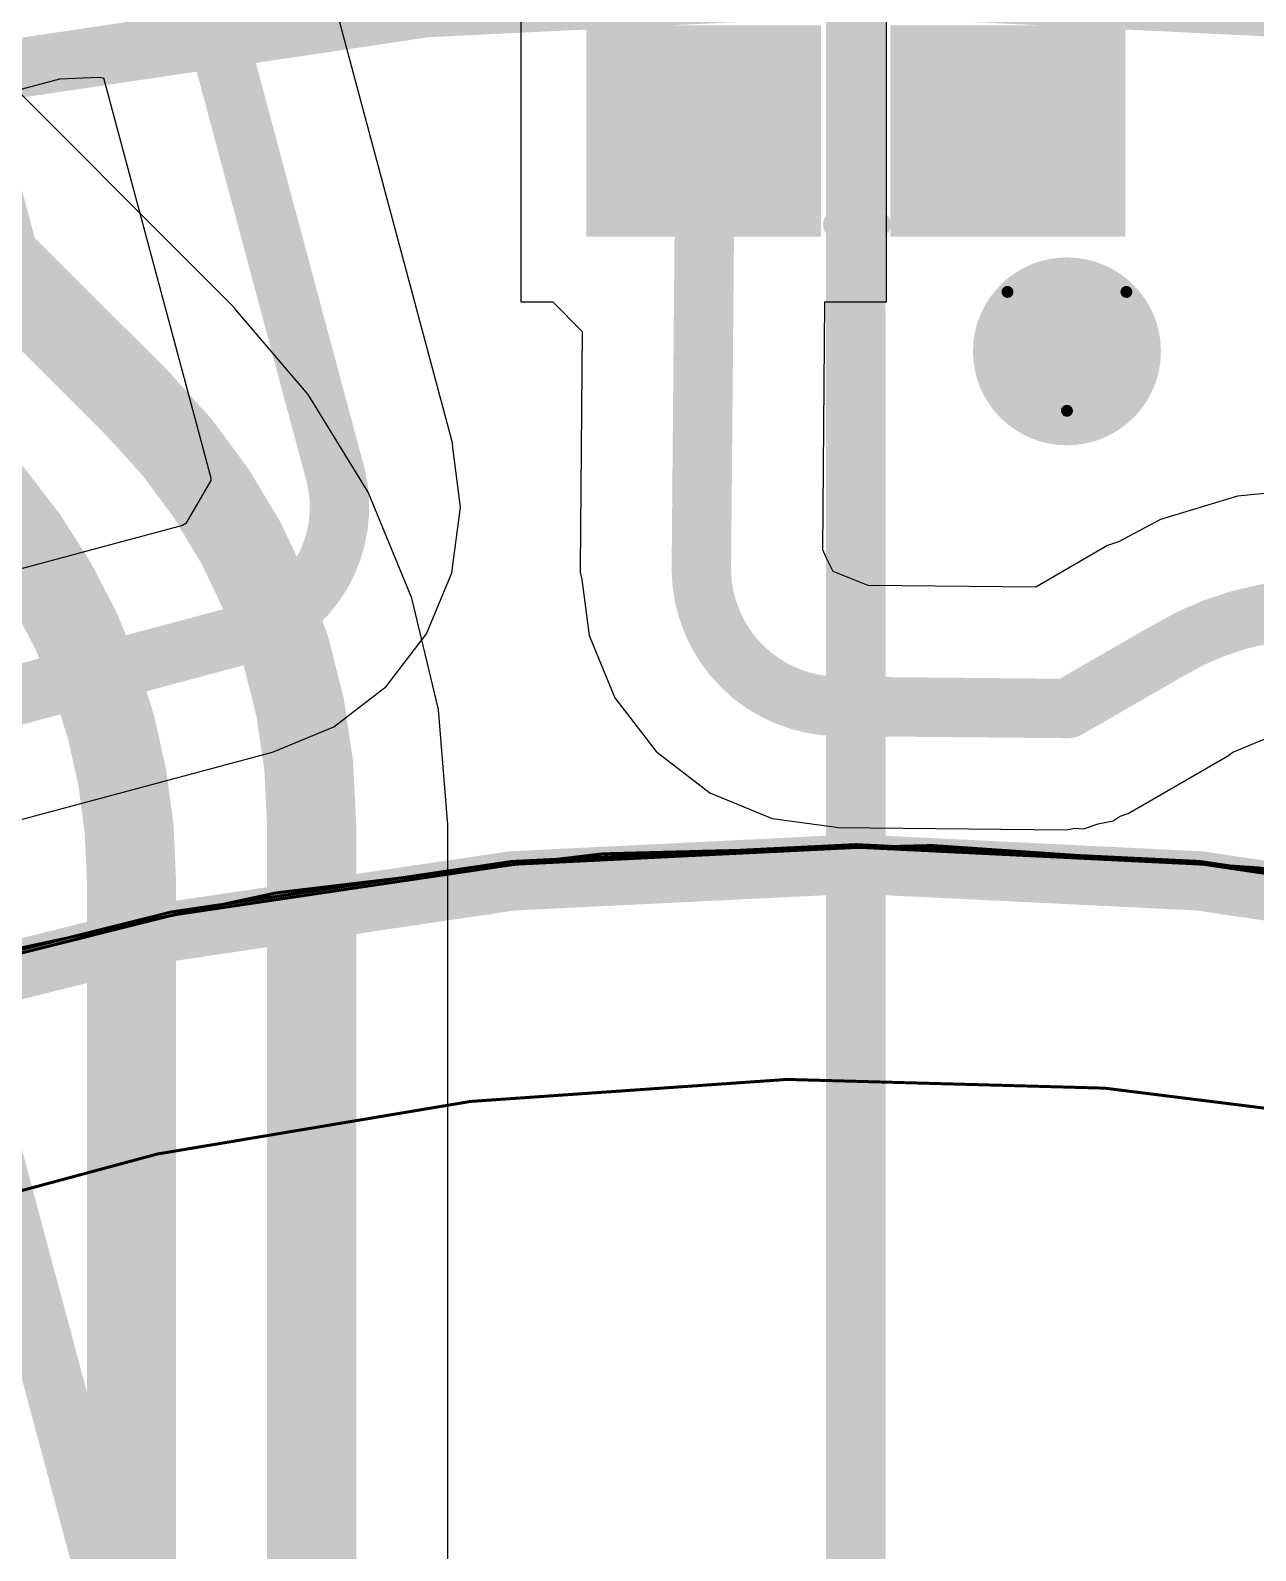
# Model space of a CAD drawing. Header units: inches. Extents: x -7 to 348, y -14 to 159.
# Drawn here: x 32.28 to 37.52, y 31.53 to 38.03 of the extents above; entities that cross this region are included whole.
import ezdxf

# ---------------------------------------------------------------- set-up
doc = ezdxf.new("R2010")
doc.units = ezdxf.units.IN
for name, color, linetype in [('Bottom Layer', 5, 'Continuous'), ('Bottom Solder', 6, 'Continuous'), ('Dimension', 6, 'Continuous'), ('Drill Drawing', 1, 'Continuous'), ('Fabrication', 76, 'Continuous'), ('Mechanical 4', 56, 'Continuous'), ('Top Layer', 1, 'Continuous'), ('Top Overlay', 2, 'Continuous'), ('Top Paste', 8, 'Continuous'), ('Top Solder', 216, 'Continuous'), ('Via Holes', 16, 'Continuous')]:
    doc.layers.add(name, color=color, linetype=linetype)

msp = doc.modelspace()

# ---------------------------------------------------------------- hatches: boundary and pattern name
at = {"layer": 'Bottom Layer'}
h = msp.add_hatch(color=5, dxfattribs=at)
edge = h.paths.add_edge_path()
edge.add_arc((36.71278662, 36.65796072), 0.2999994, 0, 360)
at = {"layer": 'Bottom Solder'}
h = msp.add_hatch(color=6, dxfattribs=at)
edge = h.paths.add_edge_path()
edge.add_arc((36.71278662, 36.65796072), 0.4015993999999999, 0, 360)
at = {"layer": 'Top Layer'}
for points in [[(35.56033909, 37.24999280999999), (34.76033815, 37.24999280999999), (34.76033815, 37.94999395), (35.56033909, 37.94999395)], [(36.86033648999999, 37.25000043), (36.06033555, 37.25000043), (36.06033555, 37.95000157), (36.86033648999999, 37.95000157)]]:
    msp.add_hatch(color=1, dxfattribs=at).paths.add_polyline_path(points)
h = msp.add_hatch(color=1, dxfattribs=at)
edge = h.paths.add_edge_path()
edge.add_arc((36.71278662, 36.65796072), 0.2999994, 0, 360)
at = {"layer": 'Top Paste'}
for points in [[(35.56033909, 37.24999280999999), (34.76033815, 37.24999280999999), (34.76033815, 37.94999395), (35.56033909, 37.94999395)], [(36.86033648999999, 37.25000043), (36.06033555, 37.25000043), (36.06033555, 37.95000157), (36.86033648999999, 37.95000157)]]:
    msp.add_hatch(color=8, dxfattribs=at).paths.add_polyline_path(points)
at = {"layer": 'Top Solder'}
for points in [[(35.66193909, 37.14839281), (34.65873815, 37.14839281), (34.65873815, 38.05159395), (35.66193909, 38.05159395)], [(36.96193649, 37.14840043), (35.95873554999999, 37.14840043), (35.95873554999999, 38.05160157), (36.96193649, 38.05160157)], [(32.37813787674688, 36.86093326093851), (31.40912017984342, 36.60128575160176), (31.17535452325311, 37.47371105906149), (32.14437222015658, 37.73335856839824)]]:
    msp.add_hatch(color=216, dxfattribs=at).paths.add_polyline_path(points)
at = {"layer": 'Via Holes'}
h = msp.add_hatch(color=7, dxfattribs=at)
edge = h.paths.add_edge_path()
edge.add_arc((36.71278662, 36.65796072), 0.1499997, 0, 360)

# ---------------------------------------------------------------- linework, layer by layer
at = {"layer": 'Bottom Layer'}
for p, q in [((33.02775462, 36.97269974), (26.00831222, 43.99213959999999)), ((33.15347446, 36.84698498), (33.02775462, 36.97269974)), ((33.15348208, 36.84697736), (33.15347446, 36.84698498)), ((33.15347953999999, 36.84697482), (33.15348208, 36.84697736)), ((33.16090141999999, 36.8358674), (33.15347953999999, 36.84697482)), ((33.47043852, 36.47344495999999), (33.16090141999999, 36.8358674)), ((33.72633844, 36.05585626), (33.47043852, 36.47344495999999)), ((33.9137625, 35.60337558), (33.72633844, 36.05585626)), ((34.02809552, 35.12714844), (33.9137625, 35.60337558)), ((34.0654894, 34.65199572), (34.02809552, 35.12714844)), ((34.06809544, 34.63889694), (34.0654894, 34.65199572)), ((34.06809544, 22.3100773), (34.06809544, 34.63889694))]:
    msp.add_line(p, q, dxfattribs=at)
at = {"layer": 'Bottom Layer', "const_width": 0.3809999999999999}
for points in [[(25.59628358, 43.58011096), (32.7414509, 36.43494618)], [(33.48539912, 22.3100773), (33.48539912, 34.63889694)], [(32.71558608, 20.86392576), (32.71558608, 34.39270998)]]:
    msp.add_lwpolyline(points, dxfattribs=at)
for points in [[(32.7414509, 36.43494871999999, -0.198912367379658), (33.48539912, 34.63889694)], [(31.97163786, 36.18876176, -0.198912367379658), (32.71558608, 34.39270998)]]:
    msp.add_lwpolyline(points, format="xyb", dxfattribs=at)
at = {"layer": 'Bottom Layer', "const_width": 0.1905}
for points in [[(32.6462009, 36.43494871999999, 1), (32.8367009, 36.43494871999999, 1)], [(32.6462009, 36.43494618, 1), (32.8367009, 36.43494618, 1)], [(33.39014912, 34.63889694, 1), (33.58064912, 34.63889694, 1)], [(33.39014912, 34.63889694, 1), (33.58064912, 34.63889694, 1)], [(32.62033608, 34.39270998, 1), (32.81083607999999, 34.39270998, 1)], [(32.62033608, 34.39270998, 1), (32.81083607999999, 34.39270998, 1)]]:
    msp.add_lwpolyline(points, format="xyb", close=True, dxfattribs=at)
at = {"layer": 'Dimension', "const_width": 0.254}
for points in [[(35.81033478, 46.4669251), (35.81100533999999, -6.45006076)], [(28.9792664, 44.95406808), (42.67583794, -6.1596397)]]:
    msp.add_lwpolyline(points, dxfattribs=at)
for points in [[(58.31000022, 19.46699942, 1), (13.30999878, 19.46699942, 1)], [(54.56033537999999, 19.46692576, 1), (17.06033418, 19.46692576, 1)]]:
    msp.add_lwpolyline(points, format="xyb", close=True, dxfattribs=at)
at = {"layer": 'Drill Drawing', "const_width": 0.0508}
for points in [[(36.45878662, 36.91196072), (36.96678662, 36.91196072)], [(36.45878662, 36.91196072), (36.71278662, 36.40396071999999)], [(36.71278662, 36.40396071999999), (36.96678662, 36.91196072)]]:
    msp.add_lwpolyline(points, dxfattribs=at)
at = {"layer": 'Drill Drawing', "const_width": 0.0254}
for points in [[(36.44608662, 36.91196072, 1), (36.47148662, 36.91196072, 1)], [(36.44608662, 36.91196072, 1), (36.47148662, 36.91196072, 1)], [(36.95408662, 36.91196072, 1), (36.97948662, 36.91196072, 1)], [(36.95408662, 36.91196072, 1), (36.97948662, 36.91196072, 1)], [(36.70008661999999, 36.40396071999999, 1), (36.72548662, 36.40396071999999, 1)], [(36.70008661999999, 36.40396071999999, 1), (36.72548662, 36.40396071999999, 1)]]:
    msp.add_lwpolyline(points, format="xyb", close=True, dxfattribs=at)
at = {"layer": 'Fabrication', "const_width": 0.0127}
for points in [[(24.02757196, 36.93219944, -0.191774322206495), (39.20154212, 40.2740495)], [(24.02757196, 36.93219944, -0.191774322206495), (39.20154212, 40.2740495)], [(24.02757196, 36.93219944, -0.191774322206495), (39.20154212, 40.2740495)], [(24.02757196, 36.93219944, -0.191774322206495), (39.20154212, 40.2740495)], [(21.84632156, 25.02614756, -0.3667768951628362), (38.92474816, 34.222817)], [(21.84632156, 25.02614756, -0.3667768951628362), (38.92474816, 34.222817)], [(21.84632156, 25.02614756, -0.3667768951628362), (38.92474816, 34.222817)], [(21.84632156, 25.02614756, -0.3667768951628362), (38.92474816, 34.222817)], [(22.3945323, 23.54997576, -0.4369289405353744), (40.83044412, 32.61877144)], [(22.3945323, 23.54997576, -0.4369289405353744), (40.83044412, 32.61877144)]]:
    msp.add_lwpolyline(points, format="xyb", dxfattribs=at)
at = {"layer": 'Mechanical 4', "const_width": 0.0127}
for points in [[(50.81100582, 19.54995328, 1), (20.81100486, 19.54995328, 1)], [(50.81100582, 19.54995328, 1), (20.81100486, 19.54995328, 1)], [(50.81100582, 19.54995328, 1), (20.81100486, 19.54995328, 1)], [(50.81100582, 19.54995328, 1), (20.81100486, 19.54995328, 1)], [(50.8248031, 19.53848518, 1), (20.82480214, 19.53848518, 1)], [(50.8248031, 19.53848518, 1), (20.82480214, 19.53848518, 1)], [(50.8248031, 19.53848518, 1), (20.82480214, 19.53848518, 1)], [(50.8248031, 19.53848518, 1), (20.82480214, 19.53848518, 1)]]:
    msp.add_lwpolyline(points, format="xyb", close=True, dxfattribs=at)
at = {"layer": 'Top Layer'}
for p, q in [((34.08705908, 36.26711568), (33.54281073999999, 38.29823938)), ((34.37933942, 38.06899929999999), (34.37933942, 36.86899407999999)), ((35.94133782, 36.86899407999999), (35.94133782, 38.06900692)), ((31.32578444, 37.53203314), (32.40974468, 37.8224796)), ((32.40974468, 37.82247706), (32.57630772, 37.82912932)), ((32.40974468, 37.8224796), (32.40974468, 37.82247706)), ((32.57630772, 37.82912932), (32.59678774, 37.82643438)), ((32.59678774, 37.82643438), (33.0547472, 36.1173395)), ((34.37933942, 36.86899407999999), (34.5163648, 36.86899407999999)), ((34.5163648, 36.86899407999999), (34.64154108, 36.74272306)), ((35.66935462, 35.8096312), (35.67858244, 36.86899407999999)), ((35.67858244, 36.86899407999999), (35.94133782, 36.86899407999999)), ((34.64154108, 36.74272306), (34.63423604, 35.90413952)), ((34.08839004, 36.24682869999999), (34.08705908, 36.26711568)), ((34.1218647, 35.99255438), (34.08839004, 36.24682869999999)), ((33.05441954, 36.10608984), (32.94831866, 35.922966)), ((33.0547472, 36.1173395), (33.05441954, 36.10608984)), ((37.78399098, 36.07306476), (37.44130688, 36.03931324)), ((34.08493056, 35.71200375999999), (34.1218647, 35.99255438)), ((37.44130688, 36.03931324), (37.11179014, 35.93935662)), ((37.11179014, 35.93935662), (36.9325652, 35.84355797999999)), ((32.93374413999999, 35.91418268), (29.66376846, 35.03800459999999)), ((32.94831866, 35.922966), (32.93374413999999, 35.91418268)), ((34.63423604, 35.90413952), (34.63270695999999, 35.72894556)), ((35.68442444, 35.77715984), (35.66935462, 35.8096312)), ((36.88563616, 35.8276271), (36.57945948, 35.6508558)), ((36.9325652, 35.84355797999999), (36.88563616, 35.8276271)), ((35.71420593999999, 35.71782798), (35.68442444, 35.77715984)), ((33.9766402, 35.45057172), (34.08493056, 35.71200375999999)), ((34.63270695999999, 35.72894556), (34.63310066, 35.72649954)), ((34.63310066, 35.72649954), (34.63270695999999, 35.72101822)), ((34.63270695999999, 35.72101822), (34.6329, 35.72005301999999)), ((34.6329, 35.72005301999999), (34.63274506, 35.71511779999999)), ((34.63274506, 35.71511779999999), (34.63276792, 35.71354046)), ((34.63276792, 35.71354046), (34.63931096, 35.68295886)), ((34.63931096, 35.68295886), (34.67083236, 35.44353338)), ((35.86385004, 35.65749282), (35.71420593999999, 35.71782798)), ((36.57945948, 35.6508558), (35.86385004, 35.65749282)), ((33.8043774, 35.22607635999999), (33.9766402, 35.45057172)), ((34.67083236, 35.44353338), (34.7814011, 35.1765997)), ((33.57988204, 35.05381356), (33.8043774, 35.22607635999999)), ((34.7814011, 35.1765997), (34.95728848, 34.94737739999999)), ((33.32571186, 34.94853055999999), (33.57988204, 35.05381356)), ((37.42119516, 34.94490344), (37.59619354, 35.01738996)), ((29.93187562, 34.037397), (33.31785564, 34.94465706)), ((33.31785564, 34.94465706), (33.32571186, 34.94853055999999)), ((34.95728848, 34.94737739999999), (35.18651078, 34.77149002)), ((36.97498828, 34.68305738), (37.40358533999999, 34.93050672)), ((37.40358533999999, 34.93050672), (37.4116346, 34.93756538)), ((37.4116346, 34.93756538), (37.42119516, 34.94490344)), ((35.18651078, 34.77149002), (35.45344445999999, 34.66092128)), ((35.45344445999999, 34.66092128), (35.71877794, 34.6259912)), ((36.78361706, 34.61809434), (36.84552702, 34.6391103)), ((36.84552702, 34.6391103), (36.90977886, 34.65127182)), ((36.90977886, 34.65127182), (36.94037316, 34.67130734)), ((36.94037316, 34.67130734), (36.97498828, 34.68305738)), ((35.71877794, 34.6259912), (35.73432782, 34.62274762)), ((35.73432782, 34.62274762), (36.71120928, 34.61368744)), ((36.71120928, 34.61368744), (36.74712742, 34.62048702)), ((36.74712742, 34.62048702), (36.78361706, 34.61809434))]:
    msp.add_line(p, q, dxfattribs=at)
for points, const_width in [([(23.95966252, 38.67549034, -0.538770409587209), (58.0621648, 22.88544064)], 2.032), ([(33.58688736, 36.13309511999999, -0.4113535420624392), (33.18379952, 35.44496594)], 0.254), ([(35.15064344, 35.7225981, -0.0025749652357157), (35.15064344, 35.72442943999999)], 0.254), ([(35.73913096, 35.14067902, -0.4093815859905123), (35.15065868, 35.72102076)], 0.254), ([(37.14460948, 35.37906563999999, -0.2036222772454965), (38.10495299999999, 35.51435112)], 0.254)]:
    msp.add_lwpolyline(points, format="xyb", dxfattribs=dict(at, const_width=const_width))
at = {"layer": 'Top Layer', "const_width": 0.254}
for points in [[(33.04250948, 38.16418072), (33.58675782, 36.13305702)], [(35.16395557999999, 37.25273473999999), (35.16617046, 37.50703446)], [(35.1506409, 35.72443452), (35.16395557999999, 37.25273473999999)], [(35.15064344, 35.72260318), (35.1506663, 35.72102076)], [(29.79782204, 34.5377008), (33.18380206, 35.44496086)], [(36.71601242, 35.1316163), (37.14460948, 35.37906563999999)], [(35.73913096, 35.14067648), (36.71601242, 35.1316163)]]:
    msp.add_lwpolyline(points, dxfattribs=at)
at = {"layer": 'Top Layer', "const_width": 0.127}
for points in [[(35.10267046, 37.50703446, 1), (35.22967045999999, 37.50703446, 1)], [(35.10045557999999, 37.25273473999999, 1), (35.22745558, 37.25273473999999, 1)], [(35.10045557999999, 37.25273473999999, 1), (35.22745558, 37.25273473999999, 1)], [(33.52325782, 36.13305702, 1), (33.65025782, 36.13305702, 1)], [(33.52338735999999, 36.13309511999999, 1), (33.65038736, 36.13309511999999, 1)], [(35.0871409, 35.72443452, 1), (35.2141409, 35.72443452, 1)], [(35.08714344, 35.72442943999999, 1), (35.21414344, 35.72442943999999, 1)], [(35.08714344, 35.72260318, 1), (35.21414344, 35.72260318, 1)], [(35.08714344, 35.7225981, 1), (35.21414344, 35.7225981, 1)], [(35.08715868, 35.72102076, 1), (35.21415868, 35.72102076, 1)], [(35.0871663, 35.72102076, 1), (35.2141663, 35.72102076, 1)], [(33.12029952, 35.44496594, 1), (33.24729952, 35.44496594, 1)], [(33.12030206, 35.44496086, 1), (33.24730206, 35.44496086, 1)], [(37.08110947999999, 35.37906563999999, 1), (37.20810948, 35.37906563999999, 1)], [(37.08110947999999, 35.37906563999999, 1), (37.20810948, 35.37906563999999, 1)], [(35.67563096, 35.14067902, 1), (35.80263095999999, 35.14067902, 1)], [(35.67563096, 35.14067648, 1), (35.80263095999999, 35.14067648, 1)], [(36.65251241999999, 35.1316163, 1), (36.77951242, 35.1316163, 1)], [(36.65251241999999, 35.1316163, 1), (36.77951242, 35.1316163, 1)]]:
    msp.add_lwpolyline(points, format="xyb", close=True, dxfattribs=at)
at = {"layer": 'Top Overlay', "const_width": 0.127}
msp.add_lwpolyline([(35.73413478, 37.19999926), (35.89593786, 37.20000434)], dxfattribs=at)
at = {"layer": 'Top Overlay'}
for points, const_width in [([(35.70238478, 37.19999926, 1), (35.76588477999999, 37.19999926, 1)], 0.0635), ([(35.86418786, 37.20000434, 1), (35.92768786, 37.20000434, 1)], 0.0635), ([(50.8103505, 19.46693338, 1), (20.81034954, 19.46693338, 1)], 0.254)]:
    msp.add_lwpolyline(points, format="xyb", close=True, dxfattribs=dict(at, const_width=const_width))

doc.saveas('drawing.dxf')
